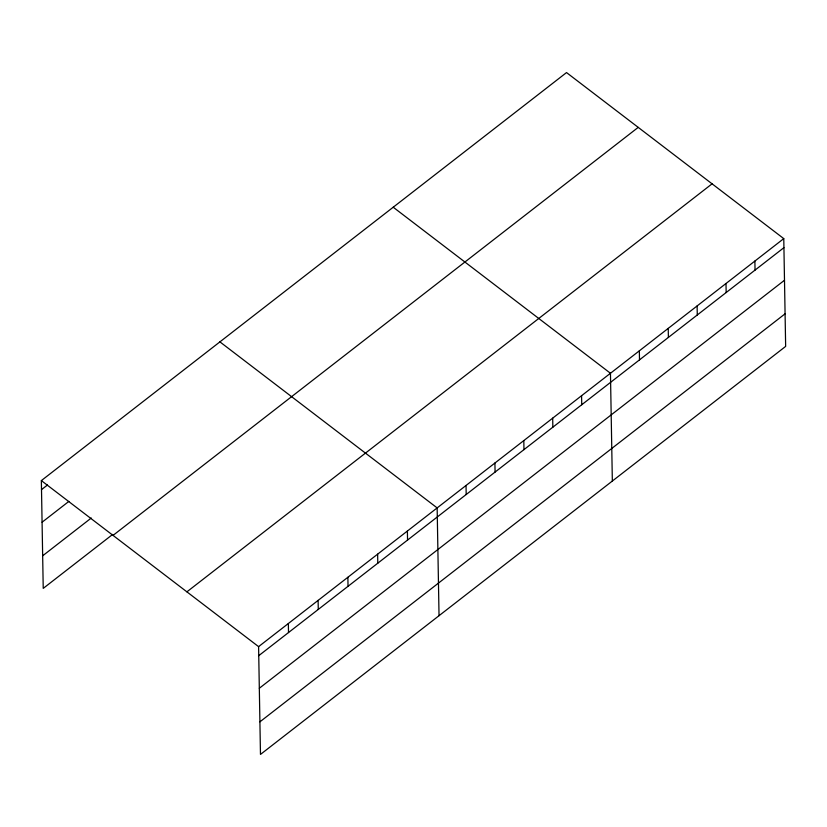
<?xml version="1.0" encoding="UTF-8"?>
<svg xmlns="http://www.w3.org/2000/svg" width="827" height="827" viewBox="0 0 827 827"><rect width="100%" height="100%" fill="white"/><g stroke="black" fill="none" stroke-linecap="round" stroke-linejoin="round"><path stroke-width="1.24" d="M41.35 480.601L566.526 72.58L783.769 238.621L785.65 346.399L260.474 754.42L258.593 646.642L41.35 480.601L43.231 588.379L112.668 534.428M41.505 489.636L47.459 485.015M42.074 522.219L68.858 501.41M42.663 555.796L91.27 518.022M113.041 535.389L638.217 127.379M186.902 591.843L712.078 183.832M258.593 646.642L783.769 238.621M258.748 655.677L783.924 247.666M259.316 688.26L784.492 280.25M259.905 721.837L785.081 313.815M393.218 207.226L610.46 373.266L612.342 481.045M219.91 341.871L437.152 507.912L439.034 615.691M754.886 261.063L755.041 270.109M726.003 283.506L726.158 292.541M697.12 305.949L697.275 314.984M668.226 328.391L668.392 337.426M639.343 350.824L639.498 359.869M581.577 395.709L581.732 404.744M552.694 418.152L552.849 427.187M523.811 440.595L523.967 449.63M494.918 463.027L495.084 472.072M466.035 485.47L466.19 494.515M407.391 531.037L407.546 540.072M377.629 554.152L377.794 563.197M347.878 577.277L348.033 586.312M318.116 600.392L318.271 609.437M288.354 623.517L288.509 632.552"/></g></svg>
